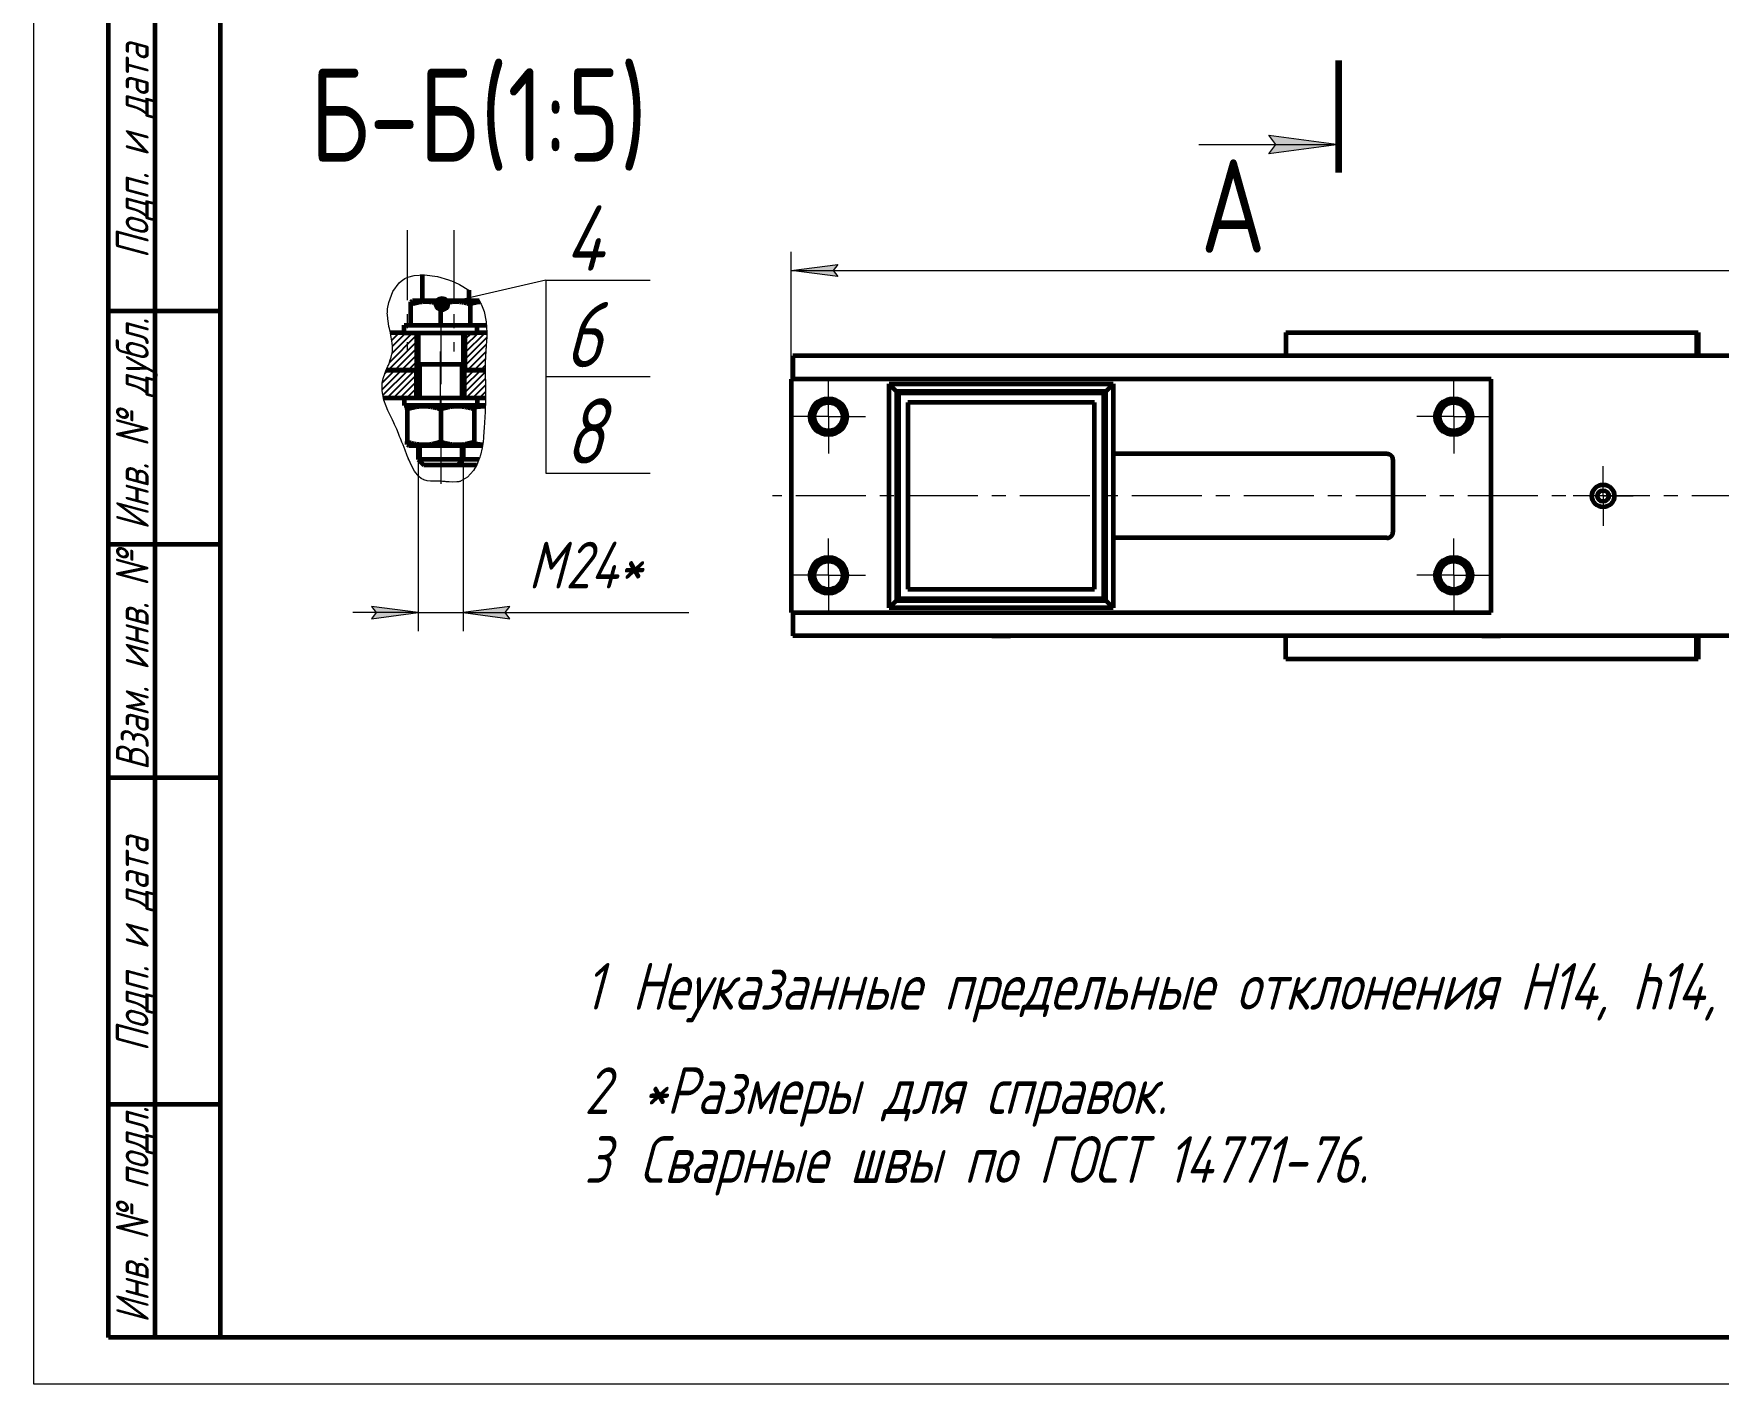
# Model space of a CAD drawing. Header units: millimetres. Extents: x 0 to 420, y 0 to 297.
# Drawn here: x 0 to 180.5, y 0 to 144.8 of the extents above; entities that cross this region are included whole.
import ezdxf

# ---------------------------------------------------------------- set-up
doc = ezdxf.new("R2010")
doc.units = ezdxf.units.MM
for name, pattern in [('K5LT_AXLED', [12, 7.5, -1.5, 1.5, -1.5]), ('K5LT_BASIC', [0]), ('K5LT_REINFORCED', [0]), ('K5LT_THIN', [0]), ('K5LT_THIN_INCLUDED_TO_HATCHING', [0])]:
    doc.linetypes.add(name, pattern=pattern)
doc.layers.add('Системный слой', color=7, linetype='Continuous')
doc.layers.add('Системный слой (1)', color=7, linetype='Continuous', true_color=0x6c6c6c)
doc.styles.add('KDIMTEXTSTYLE', font='GOST_AU.SHX', dxfattribs={"width": 0.96, "oblique": 15, "height": 5})
doc.styles.add('KTEXTSTYLE', font='GOST_AU.SHX', dxfattribs={"width": 0.96, "height": 5})
doc.dimstyles.new('KDIMSTYLE (0.10)', dxfattribs={"dimtxt": 5, "dimasz": 1, "dimexe": 2, "dimexo": 0, "dimgap": 1, "dimtad": 1, "dimlfac": 10, "dimtxsty": 'KDIMTEXTSTYLE', "dimsah": 1, "dimcen": 0, "dimdle": 1, "dimadec": 0, "dimazin": 0, "dimtfac": 0.667, "dimtmove": 0, "dimatfit": 3, "dimfxl": 1, "dimtvp": 1, "dimtolj": 1, "dimtzin": 0, "dimarcsym": 0})
doc.dimstyles.new('KDIMSTYLE (0.20)', dxfattribs={"dimtxt": 5, "dimasz": 1, "dimexe": 2, "dimexo": 0, "dimgap": 1, "dimtad": 1, "dimlfac": 5, "dimtxsty": 'KDIMTEXTSTYLE', "dimsah": 1, "dimcen": 0, "dimdle": 1, "dimadec": 0, "dimazin": 0, "dimtfac": 0.667, "dimtmove": 0, "dimatfit": 3, "dimfxl": 1, "dimtvp": 1, "dimtolj": 1, "dimtzin": 0, "dimarcsym": 0})
pattern_1 = [(45, (0, 0), (-0.3535534, 0.3535534), [])]

# ---------------------------------------------------------------- blocks, each defined once
blk = doc.blocks.new('U27')
at = {"layer": 'Системный слой (1)'}
for points in [[(132.34, 167.93), (139.84, 168.92), (132.34, 169.91), (133.09, 168.92)], [(132.34, 131.89), (139.84, 132.88), (132.34, 133.87), (133.09, 132.88)]]:
    blk.add_hatch(color=7, dxfattribs=at).paths.add_polyline_path(points)
at = {"layer": 'Системный слой (1)', "color": 134, "linetype": 'K5LT_REINFORCED', "lineweight": 100, "true_color": 0x009696}
for p, q in [((139.84, 159.92), (139.84, 171.92)), ((139.84, 129.88), (139.84, 141.88))]:
    blk.add_line(p, q, dxfattribs=at)
at = {"layer": 'Системный слой (1)', "color": 7, "linetype": 'K5LT_THIN', "lineweight": 18}
for p, q in [((133.09, 168.92), (132.34, 169.91)), ((132.34, 169.91), (139.84, 168.92)), ((124.84, 168.92), (139.84, 168.92)), ((139.84, 168.92), (132.34, 167.93)), ((132.34, 167.93), (133.09, 168.92)), ((133.09, 132.88), (132.34, 133.87)), ((132.34, 133.87), (139.84, 132.88)), ((124.84, 132.88), (139.84, 132.88)), ((139.84, 132.88), (132.34, 131.89)), ((132.34, 131.89), (133.09, 132.88))]:
    blk.add_line(p, q, dxfattribs=at)
at = {"layer": 'Системный слой (1)', "color": 7, "char_height": 10, "attachment_point": 1, "style": 'KTEXTSTYLE'}
for insert in [(125.02, 182.09), (125.02, 131.29)]:
    blk.add_mtext('\\H5.0;\\W1.000;\\Q15;\\Q0;\\W0.965;\\H10.00;{\\c16711680;А}', dxfattribs=dict(at, insert=insert))
blk = doc.blocks.new('U48')
at = {"layer": 'Системный слой (1)', "color": 150, "linetype": 'K5LT_BASIC', "lineweight": 60, "true_color": 0x0080ff}
blk.add_line((182.66, 80.23), (81.34, 80.23), dxfattribs=at)
blk = doc.blocks.new('U49')
at = {"layer": 'Системный слой (1)', "color": 150, "linetype": 'K5LT_BASIC', "lineweight": 60, "true_color": 0x0080ff}
for p, q in [((81.34, 110.23), (81.34, 107.71)), ((81.34, 82.71), (81.34, 80.23))]:
    blk.add_line(p, q, dxfattribs=at)
blk = doc.blocks.new('U51')
at = {"layer": 'Системный слой (1)', "color": 150, "linetype": 'K5LT_BASIC', "lineweight": 60, "true_color": 0x0080ff}
for p, q in [((178.34, 112.73), (178.34, 110.23)), ((178.34, 80.23), (178.34, 77.73))]:
    blk.add_line(p, q, dxfattribs=at)
blk = doc.blocks.new('D3')
at = {"layer": 'Системный слой (1)'}
for points in [[(86.16, 118.72), (85.66, 119.37), (86.16, 120.03), (81.16, 119.37)], [(339.16, 119.37), (334.16, 120.03), (334.66, 119.37), (334.16, 118.72)]]:
    blk.add_hatch(color=7, dxfattribs=at).paths.add_polyline_path(points)
at = {"layer": 'Системный слой (1)', "color": 7, "linetype": 'K5LT_THIN', "lineweight": 18}
for p, q in [((81.16, 107.71), (81.16, 121.37)), ((339.16, 107.71), (339.16, 121.37)), ((81.16, 119.37), (86.16, 120.03)), ((86.16, 118.72), (81.16, 119.37)), ((81.16, 119.37), (339.16, 119.37)), ((86.16, 120.03), (85.66, 119.37)), ((85.66, 119.37), (86.16, 118.72)), ((334.66, 119.37), (334.16, 120.03)), ((334.16, 120.03), (339.16, 119.37)), ((339.16, 119.37), (334.16, 118.72)), ((334.16, 118.72), (334.66, 119.37))]:
    blk.add_line(p, q, dxfattribs=at)
blk.add_wipeout([(201.51, 120.37), (201.51, 127.76), (218.12, 127.76), (218.12, 120.37)]).dxf.layer = 'Системный слой (1)'
at = {"layer": 'Системный слой (1)', "color": 7, "insert": (201.51, 126.96), "char_height": 5, "attachment_point": 1, "style": 'KTEXTSTYLE'}
blk.add_mtext('\\H5.0;\\W1.000;\\Q15;\\Q15;\\W0.965;2580*', dxfattribs=at)
blk = doc.blocks.new('KDIMARROW_01')
at = {"layer": 'Системный слой'}
blk.add_hatch(color=0, dxfattribs=at).paths.add_polyline_path([(0, 0), (-5, 0.66), (-4.5, 0), (-5, -0.66)])
at = {"layer": 'Системный слой', "color": 0, "linetype": 'K5LT_THIN', "lineweight": 18}
for p, q in [((-4.5, 0), (-5, 0.66)), ((-5, 0.66), (0, 0)), ((0, 0), (-5, -0.66)), ((-5, -0.66), (-4.5, 0)), ((0, 0), (-1, 0))]:
    blk.add_line(p, q, dxfattribs=at)
blk = doc.blocks.new('U52')
at = {"layer": 'Системный слой (1)', "color": 30, "linetype": 'K5LT_AXLED', "lineweight": 18, "true_color": 0xff8000}
for q in [(168.16, 98.41), (164.96, 95.21), (171.36, 95.21), (168.16, 92.01)]:
    blk.add_line((168.16, 95.21), q, dxfattribs=at)
blk = doc.blocks.new('U54')
at = {"layer": 'Системный слой (1)', "color": 30, "linetype": 'K5LT_AXLED', "lineweight": 18, "true_color": 0xff8000}
for q in [(85.16, 90.66), (81.21, 86.71), (89.11, 86.71), (85.16, 82.76)]:
    blk.add_line((85.16, 86.71), q, dxfattribs=at)
blk = doc.blocks.new('U55')
at = {"layer": 'Системный слой (1)', "color": 30, "linetype": 'K5LT_AXLED', "lineweight": 18, "true_color": 0xff8000}
for q in [(85.16, 107.66), (81.21, 103.71), (89.11, 103.71), (85.16, 99.76)]:
    blk.add_line((85.16, 103.71), q, dxfattribs=at)
blk = doc.blocks.new('U56')
at = {"layer": 'Системный слой (1)', "color": 30, "linetype": 'K5LT_AXLED', "lineweight": 18, "true_color": 0xff8000}
for q in [(152.16, 90.66), (148.21, 86.71), (156.11, 86.71), (152.16, 82.76)]:
    blk.add_line((152.16, 86.71), q, dxfattribs=at)
blk = doc.blocks.new('U57')
at = {"layer": 'Системный слой (1)', "color": 30, "linetype": 'K5LT_AXLED', "lineweight": 18, "true_color": 0xff8000}
for q in [(152.16, 107.66), (148.21, 103.71), (156.11, 103.71), (152.16, 99.76)]:
    blk.add_line((152.16, 103.71), q, dxfattribs=at)
blk = doc.blocks.new('T1')
at = {"layer": 'Системный слой (1)', "color": 7, "char_height": 10, "attachment_point": 1, "style": 'KTEXTSTYLE'}
for s, insert in [('\\H5.0;\\W1.000;\\Q15;\\Q0;\\W0.965;\\H10.00;{\\c16711680;Б-Б}', (29.6, 141.05)), ('\\H5.0;\\W1.000;\\Q15;\\Q0;\\W0.965;\\H10.00;{\\c16711680;(1:5)}', (47.86, 141.05))]:
    blk.add_mtext(s, dxfattribs=dict(at, insert=insert))
blk = doc.blocks.new('U84')
at = {"layer": 'Системный слой (1)', "color": 150, "linetype": 'K5LT_BASIC', "lineweight": 60, "true_color": 0x0080ff}
for p, q in [((41.21, 108.71), (41.01, 108.71)), ((46.15, 108.71), (46.01, 108.71))]:
    blk.add_line(p, q, dxfattribs=at)
blk = doc.blocks.new('U85')
at = {"layer": 'Системный слой (1)', "color": 150, "linetype": 'K5LT_BASIC', "lineweight": 60, "true_color": 0x0080ff}
for p, q in [((41.21, 112.71), (41.21, 105.71)), ((41.21, 100.61), (41.21, 99.11))]:
    blk.add_line(p, q, dxfattribs=at)
blk = doc.blocks.new('U86')
at = {"layer": 'Системный слой (1)', "color": 150, "linetype": 'K5LT_BASIC', "lineweight": 60, "true_color": 0x0080ff}
for p, q in [((46.01, 112.71), (46.01, 105.71)), ((46.01, 100.61), (46.01, 99.11))]:
    blk.add_line(p, q, dxfattribs=at)
blk = doc.blocks.new('U87')
at = {"layer": 'Системный слой (1)', "color": 150, "linetype": 'K5LT_BASIC', "lineweight": 60, "true_color": 0x0080ff}
for p, q in [((43.61, 116.11), (40.57, 116.11)), ((46.65, 116.11), (43.61, 116.11))]:
    blk.add_line(p, q, dxfattribs=at)
blk = doc.blocks.new('U88')
at = {"layer": 'Системный слой (1)', "color": 7, "linetype": 'K5LT_THIN', "lineweight": 18}
for p, q in [((45.68, 109.31), (45.68, 105.71)), ((45.68, 100.61), (45.68, 99.11))]:
    blk.add_line(p, q, dxfattribs=at)
blk = doc.blocks.new('U89')
at = {"layer": 'Системный слой (1)', "color": 7, "linetype": 'K5LT_THIN', "lineweight": 18}
for p, q in [((41.53, 109.31), (41.53, 105.71)), ((41.53, 100.61), (41.53, 99.11))]:
    blk.add_line(p, q, dxfattribs=at)
blk = doc.blocks.new('D5')
at = {"layer": 'Системный слой (1)'}
for points in [[(36.21, 82.05), (41.21, 82.71), (36.21, 83.37), (36.71, 82.71)], [(50.51, 82.71), (51.01, 83.37), (46.01, 82.71), (51.01, 82.05)]]:
    blk.add_hatch(color=7, dxfattribs=at).paths.add_polyline_path(points)
at = {"layer": 'Системный слой (1)', "color": 7, "linetype": 'K5LT_THIN', "lineweight": 18}
for p, q in [((41.21, 99.11), (41.21, 80.71)), ((46.01, 99.11), (46.01, 80.71)), ((41.21, 82.71), (36.21, 83.37)), ((36.21, 83.37), (36.71, 82.71)), ((51.01, 83.37), (46.01, 82.71)), ((50.51, 82.71), (51.01, 83.37)), ((41.21, 82.71), (34.21, 82.71)), ((36.71, 82.71), (36.21, 82.05)), ((36.21, 82.05), (41.21, 82.71)), ((41.21, 82.71), (46.01, 82.71)), ((46.01, 82.71), (51.01, 82.05)), ((46.01, 82.71), (53.01, 82.71)), ((46.01, 82.71), (51.01, 82.71)), ((51.01, 82.05), (50.51, 82.71)), ((51, 82.71), (70.18, 82.71))]:
    blk.add_line(p, q, dxfattribs=at)
blk.add_wipeout([(53, 83.71), (53, 91.09), (67.58, 91.09), (67.58, 83.71)]).dxf.layer = 'Системный слой (1)'
at = {"layer": 'Системный слой (1)', "color": 7, "char_height": 5, "attachment_point": 1, "style": 'KTEXTSTYLE'}
for s, insert in [('\\H5.0;\\W1.000;\\Q15;\\Q15;\\W0.965;M', (53, 90.3)), ('\\H5.0;\\W1.000;\\Q15;\\Q15;\\W0.965;24*', (56.97, 90.3))]:
    blk.add_mtext(s, dxfattribs=dict(at, insert=insert))
blk = doc.blocks.new('U90')
at = {"layer": 'Системный слой (1)'}
blk.add_hatch(color=7, dxfattribs=at).paths.add_polyline_path([(44.54, 115.77), (44.38, 116.24), (43.97, 116.53), (43.47, 116.52), (43.08, 116.22), (42.94, 115.74), (43.11, 115.27), (43.53, 115), (44.02, 115.02), (44.41, 115.34)])
at = {"layer": 'Системный слой (1)', "color": 7, "linetype": 'K5LT_THIN', "lineweight": 18}
for p, q in [((54.89, 118.34), (43.74, 115.77)), ((54.89, 118.34), (54.89, 97.67)), ((54.89, 118.34), (66.07, 118.34)), ((54.89, 108.01), (66.07, 108.01)), ((54.89, 97.67), (66.07, 97.67))]:
    blk.add_line(p, q, dxfattribs=at)
blk.add_arc((43.74, 115.77), 0.8, 0, 360, dxfattribs=at)
at = {"layer": 'Системный слой (1)', "color": 7, "char_height": 7, "attachment_point": 1, "style": 'KTEXTSTYLE'}
for s, insert in [('\\H5.0;\\W1.000;\\Q15;\\Q15;\\W0.965;\\H7.00;{\\c16711680;4}', (56.89, 126.34)), ('\\H5.0;\\W1.000;\\Q15;\\Q15;\\W0.965;\\H7.00;{\\c16711680;6}', (56.89, 116.01)), ('\\H5.0;\\W1.000;\\Q15;\\Q15;\\W0.965;\\H7.00;{\\c16711680;8}', (56.89, 105.67))]:
    blk.add_mtext(s, dxfattribs=dict(at, insert=insert))
blk = doc.blocks.new('U91')
at = {"layer": 'Системный слой (1)', "color": 150, "linetype": 'K5LT_BASIC', "lineweight": 60, "true_color": 0x0080ff}
for p, q in [((47.21, 100.86), (47.51, 100.8)), ((47.51, 100.8), (47.81, 100.75)), ((47.81, 100.75), (48.11, 100.72))]:
    blk.add_line(p, q, dxfattribs=at)
blk = doc.blocks.new('U92')
at = {"layer": 'Системный слой (1)', "color": 150, "linetype": 'K5LT_BASIC', "lineweight": 60, "true_color": 0x0080ff}
for p, q in [((47.46, 104.71), (47.21, 104.65)), ((47.84, 104.77), (47.46, 104.71)), ((48.24, 104.8), (47.84, 104.77)), ((48.38, 104.8), (48.24, 104.8))]:
    blk.add_line(p, q, dxfattribs=at)
blk = doc.blocks.new('U93')
at = {"layer": 'Системный слой (1)', "color": 150, "linetype": 'K5LT_BASIC', "lineweight": 60, "true_color": 0x0080ff}
for p, q in [((46.98, 115.84), (46.81, 115.79)), ((47.31, 115.92), (46.98, 115.84)), ((47.65, 115.98), (47.31, 115.92)), ((47.81, 115.99), (47.65, 115.98))]:
    blk.add_line(p, q, dxfattribs=at)
blk = doc.blocks.new('U94')
at = {"layer": 'Системный слой (1)', "color": 7, "linetype": 'K5LT_THIN_INCLUDED_TO_HATCHING', "lineweight": 18}
for p, q in [((38.48, 117.13), (39.16, 118.05)), ((39.16, 118.05), (39.55, 118.37)), ((39.55, 118.37), (39.62, 118.42)), ((39.62, 118.42), (39.77, 118.51)), ((39.77, 118.51), (40.08, 118.66)), ((40.08, 118.66), (40.76, 118.85)), ((40.76, 118.85), (41.89, 118.92)), ((41.89, 118.92), (43.28, 118.72)), ((43.28, 118.72), (44.45, 118.37)), ((44.45, 118.37), (44.55, 118.33)), ((44.55, 118.33), (44.63, 118.31)), ((44.63, 118.31), (44.78, 118.25)), ((44.78, 118.25), (45.07, 118.13)), ((45.07, 118.13), (45.63, 117.87)), ((45.63, 117.87), (46.61, 117.28)), ((37.92, 115.26), (38.04, 115.94)), ((38.04, 115.94), (38.48, 117.13)), ((47.74, 116.11), (47.83, 115.97)), ((47.83, 115.97), (47.84, 115.94)), ((47.84, 115.94), (47.88, 115.88)), ((47.88, 115.88), (47.94, 115.76)), ((47.94, 115.76), (48.06, 115.51)), ((37.89, 114.74), (37.9, 114.91)), ((37.9, 114.66), (37.89, 114.74)), ((37.9, 114.91), (37.92, 115.26)), ((37.93, 114.18), (37.9, 114.66)), ((38, 113.7), (37.93, 114.18)), ((48.06, 115.51), (48.25, 114.98)), ((48.25, 114.98), (48.48, 113.86)), ((48.48, 113.86), (48.55, 112.72)), ((38.06, 113.38), (38, 113.7)), ((38.11, 113.16), (38.06, 113.38)), ((38.15, 112.99), (38.11, 113.16)), ((38.18, 112.86), (38.15, 112.99)), ((38.22, 112.68), (38.18, 112.86)), ((38.28, 112.4), (38.22, 112.68)), ((38.39, 111.84), (38.28, 112.4)), ((48.54, 112.25), (48.52, 111.77)), ((48.55, 112.5), (48.54, 112.25)), ((48.55, 112.72), (48.55, 112.68)), ((48.55, 112.68), (48.55, 112.62)), ((48.55, 112.62), (48.55, 112.5)), ((38.3, 110.09), (38.43, 110.69)), ((38.45, 111.26), (38.39, 111.84)), ((38.43, 110.74), (38.44, 110.82)), ((38.43, 110.69), (38.43, 110.74)), ((38.44, 110.82), (38.45, 110.96)), ((38.45, 110.96), (38.45, 111.26)), ((48.41, 110.32), (48.4, 110.1)), ((48.43, 110.59), (48.41, 110.32)), ((48.44, 110.76), (48.43, 110.59)), ((48.45, 110.89), (48.44, 110.76)), ((48.46, 110.98), (48.45, 110.89)), ((48.47, 111.07), (48.46, 110.98)), ((48.48, 111.18), (48.47, 111.07)), ((48.49, 111.38), (48.48, 111.18)), ((48.52, 111.77), (48.49, 111.38)), ((37.45, 107.8), (37.66, 108.41)), ((37.66, 108.41), (37.78, 108.72)), ((37.78, 108.72), (37.85, 108.87)), ((37.85, 108.87), (37.88, 108.95)), ((37.88, 108.95), (37.9, 108.99)), ((37.9, 108.99), (37.92, 109.04)), ((37.92, 109.04), (37.95, 109.12)), ((37.95, 109.12), (38, 109.24)), ((38, 109.24), (38.07, 109.42)), ((38.07, 109.42), (38.17, 109.69)), ((38.17, 109.69), (38.3, 110.09)), ((48.39, 109.68), (48.38, 109.21)), ((48.38, 109.21), (48.38, 108.45)), ((48.38, 108.45), (48.39, 108.06)), ((48.4, 109.92), (48.39, 109.68)), ((48.4, 110.1), (48.4, 110.04)), ((48.4, 110.04), (48.4, 109.92)), ((37.33, 106.47), (37.34, 107.24)), ((37.34, 107.24), (37.35, 107.32)), ((37.35, 107.32), (37.38, 107.48)), ((37.38, 107.48), (37.45, 107.8)), ((48.39, 108.06), (48.39, 107.86)), ((48.39, 107.86), (48.4, 107.57)), ((48.4, 107.57), (48.4, 107.41)), ((48.4, 107.41), (48.4, 107.19)), ((48.4, 107.19), (48.4, 106.86)), ((48.4, 106.86), (48.4, 106.75)), ((48.4, 106.75), (48.41, 106.67)), ((48.41, 106.51), (48.4, 106.18)), ((48.41, 106.67), (48.41, 106.51)), ((37.53, 105.48), (37.33, 106.47)), ((37.77, 104.82), (37.53, 105.48)), ((37.96, 104.38), (37.77, 104.82)), ((48.4, 105.54), (48.36, 104.24)), ((48.4, 106.18), (48.4, 105.54)), ((38.1, 104.09), (37.96, 104.38)), ((38.19, 103.88), (38.1, 104.09)), ((38.27, 103.72), (38.19, 103.88)), ((38.34, 103.57), (38.27, 103.72)), ((38.44, 103.36), (38.34, 103.57)), ((38.6, 103.04), (38.44, 103.36)), ((38.67, 102.88), (38.6, 103.04)), ((48.36, 104.24), (48.27, 102.52)), ((38.71, 102.8), (38.67, 102.88)), ((38.9, 102.37), (38.71, 102.8)), ((39.09, 101.91), (38.9, 102.37)), ((39.21, 101.6), (39.09, 101.91)), ((39.3, 101.37), (39.21, 101.6)), ((39.37, 101.19), (39.3, 101.37)), ((39.45, 100.99), (39.37, 101.19)), ((48.19, 101.43), (48.15, 101.01)), ((48.21, 101.71), (48.19, 101.43)), ((48.23, 101.9), (48.21, 101.71)), ((48.24, 102.05), (48.23, 101.9)), ((48.27, 102.52), (48.24, 102.12)), ((48.24, 102.12), (48.24, 102.05)), ((39.57, 100.68), (39.45, 100.99)), ((39.79, 100.1), (39.57, 100.68)), ((39.99, 99.6), (39.79, 100.1)), ((40.09, 99.34), (39.99, 99.6)), ((40.15, 99.21), (40.09, 99.34)), ((47.8, 99.38), (47.71, 99.13)), ((47.84, 99.51), (47.8, 99.38)), ((47.86, 99.57), (47.84, 99.51)), ((48.05, 100.38), (47.86, 99.57)), ((48.15, 101.01), (48.05, 100.38)), ((40.17, 99.14), (40.15, 99.21)), ((40.22, 99.04), (40.17, 99.14)), ((40.32, 98.81), (40.22, 99.04)), ((40.48, 98.46), (40.32, 98.81)), ((40.81, 97.88), (40.48, 98.46)), ((41.27, 97.31), (40.81, 97.88)), ((47.11, 97.95), (46.49, 97.23)), ((47.5, 98.63), (47.11, 97.95)), ((47.71, 99.13), (47.5, 98.63)), ((41.53, 97.09), (41.27, 97.31)), ((41.67, 97.01), (41.53, 97.09)), ((41.75, 96.97), (41.67, 97.01)), ((41.79, 96.95), (41.75, 96.97)), ((42.17, 96.84), (41.79, 96.95)), ((42.5, 96.8), (42.17, 96.84)), ((42.74, 96.79), (42.5, 96.8)), ((42.9, 96.79), (42.74, 96.79)), ((43.02, 96.79), (42.9, 96.79)), ((43.11, 96.79), (43.02, 96.79)), ((43.19, 96.79), (43.11, 96.79)), ((43.3, 96.79), (43.19, 96.79)), ((43.47, 96.78), (43.3, 96.79)), ((43.55, 96.78), (43.47, 96.78)), ((43.59, 96.78), (43.55, 96.78)), ((43.79, 96.77), (43.59, 96.78)), ((43.96, 96.76), (43.79, 96.77)), ((44.08, 96.75), (43.96, 96.76)), ((44.18, 96.74), (44.08, 96.75)), ((44.31, 96.73), (44.18, 96.74)), ((44.51, 96.71), (44.31, 96.73)), ((44.88, 96.69), (44.51, 96.71)), ((45.33, 96.71), (44.88, 96.69)), ((45.54, 96.74), (45.33, 96.71)), ((45.64, 96.76), (45.54, 96.74)), ((45.69, 96.77), (45.64, 96.76)), ((45.73, 96.79), (45.69, 96.77)), ((46.49, 97.23), (45.73, 96.79))]:
    blk.add_line(p, q, dxfattribs=at)
blk = doc.blocks.new('U95')
at = {"color": 7, "linetype": 'K5LT_THIN', "lineweight": 18}
for p, q in [((0, 0), (0, 297)), ((420, 0), (0, 0))]:
    blk.add_line(p, q, dxfattribs=at)
at = {"color": 150, "linetype": 'K5LT_BASIC', "lineweight": 60, "true_color": 0x0080ff}
for p, q in [((20, 5), (20, 292)), ((8, 5), (8, 150)), ((13, 5), (13, 150)), ((20, 115), (8, 115)), ((20, 90), (8, 90)), ((20, 65), (8, 65)), ((20, 30), (8, 30)), ((20, 5), (8, 5)), ((415, 5), (20, 5))]:
    blk.add_line(p, q, dxfattribs=at)
at = {"color": 7, "char_height": 3.5, "attachment_point": 1, "rotation": 90, "style": 'KTEXTSTYLE'}
for s, insert in [('\\H5.0;\\W1.000;\\Q15;\\Q15;\\W0.965;\\H3.50;Подп. и дата', (8.82, 120.66)), ('\\H5.0;\\W1.000;\\Q15;\\Q15;\\W0.965;\\H3.50;Инв. № дубл.', (8.82, 91.57)), ('\\H5.0;\\W1.000;\\Q15;\\Q15;\\W0.965;\\H3.50;Взам. инв. №', (8.82, 65.8)), ('\\H5.0;\\W1.000;\\Q15;\\Q15;\\W0.965;\\H3.50;Подп. и дата', (8.82, 35.66)), ('\\H5.0;\\W1.000;\\Q15;\\Q15;\\W0.965;\\H3.50;Инв. № подл.', (8.82, 6.57))]:
    blk.add_mtext(s, dxfattribs=dict(at, insert=insert))
blk = doc.blocks.new('U96')
at = {"color": 7, "linetype": 'K5LT_THIN', "lineweight": 18}
blk.add_line((188.03, 42.65), (197.42, 42.65), dxfattribs=at)
at = {"color": 7, "char_height": 5, "attachment_point": 1, "style": 'KTEXTSTYLE'}
for s, insert in [('\\H5.0;\\W1.000;\\Q15;\\Q15;\\W0.965;IT14', (188.79, 49.73)), ('\\H5.0;\\W1.000;\\Q15;\\Q15;\\W0.965;1', (59, 45.15)), ('\\H5.0;\\W1.000;\\Q15;\\Q15;\\W0.965;Неуказанные предельные отклонения H14, h14, ', (64.12, 45.15)), ('\\H5.0;\\W1.000;\\Q15;\\Q15;\\W0.965; ', (184.5, 45.15)), ('\\H5.0;\\W1.000;\\Q15;\\Q15;\\W0.965;±', (181.59, 45.15)), ('\\H5.0;\\W1.000;\\Q15;\\Q15;\\W0.965;2', (188.85, 41.35)), ('\\H5.0;\\W1.000;\\Q15;\\Q15;\\W0.965;.', (197.01, 45.15)), ('\\H5.0;\\W1.000;\\Q15;\\Q15;\\W0.965;2', (59, 33.97)), ('\\H5.0;\\W1.000;\\Q15;\\Q15;\\W0.965;*Размеры для справок.', (65.17, 33.97)), ('\\H5.0;\\W1.000;\\Q15;\\Q15;\\W0.965;3', (59, 26.59)), ('\\H5.0;\\W1.000;\\Q15;\\Q15;\\W0.965;Сварные швы по ГОСТ 14771-76.', (64.91, 26.59))]:
    blk.add_mtext(s, dxfattribs=dict(at, insert=insert))

msp = doc.modelspace()

# ---------------------------------------------------------------- hatches: boundary and pattern name
at = {"layer": 'Системный слой (1)'}
h = msp.add_hatch(dxfattribs=at)
h.set_pattern_fill('', angle=45, style=0, pattern_type=0)
h.set_pattern_definition(pattern_1)
h.paths.add_polyline_path([(48.3798, 108.7061), (48.3799, 109.199), (48.396, 109.9337), (48.4058, 110.1545), (48.4079, 110.1946), (48.4123, 110.2748), (48.422, 110.4351), (48.444, 110.7556), (48.4576, 110.9386), (48.4656, 111.0441), (48.472, 111.1278), (48.4792, 111.224), (48.489, 111.3552), (48.5026, 111.5456), (48.5207, 111.8282), (48.541, 112.2525), (48.5492, 112.7061), (46.2097, 112.7061), (46.2097, 108.7061)])
h.paths.add_polyline_path([(41.0097, 108.7061), (41.0097, 112.7061), (38.2117, 112.7061), (38.2448, 112.5613), (38.2884, 112.3641), (38.346, 112.0808), (38.4132, 111.6655), (38.4525, 111.0516), (38.4283, 110.6859), (38.4231, 110.646), (38.4111, 110.5661), (38.3813, 110.4065), (38.3013, 110.0874), (38.1007, 109.501), (37.9845, 109.2079), (37.9244, 109.0612), (37.8941, 108.9877), (37.8787, 108.9503), (37.8554, 108.8937), (37.8343, 108.8425), (37.8029, 108.7658), (37.7785, 108.7061)])
h = msp.add_hatch(dxfattribs=at)
h.set_pattern_fill('', angle=45, style=0, pattern_type=0)
h.set_pattern_definition(pattern_1)
h.paths.add_polyline_path([(48.3981, 105.7061), (48.4049, 106.7082), (48.4044, 106.817), (48.4042, 106.8477), (48.4038, 106.909), (48.4027, 107.0315), (48.3997, 107.2765), (48.3957, 107.5477), (48.3933, 107.6957), (48.3895, 107.9239), (48.3875, 108.0548), (48.3847, 108.2401), (48.3814, 108.5115), (48.3798, 108.7061), (46.1527, 108.7061), (46.1527, 105.7061)])
h.paths.add_polyline_path([(41.0035, 105.7061), (41.0035, 108.7061), (37.7785, 108.7061), (37.7223, 108.5664), (37.6409, 108.3567), (37.5288, 108.042), (37.395, 107.5689), (37.3296, 107.191), (37.3263, 107.1608), (37.3205, 107.1005), (37.3126, 106.9796), (37.3099, 106.7376), (37.3534, 106.2528), (37.4696, 105.7061)])

# ---------------------------------------------------------------- linework, layer by layer
at = {"layer": 'Системный слой (1)', "color": 30, "linetype": 'K5LT_AXLED', "lineweight": 18, "true_color": 0xff8000}
for p, q in [((40.0097, 123.6973), (40.0097, 110.7061)), ((45.0097, 123.6973), (45.0097, 110.7061)), ((43.5781, 103.7061), (43.5781, 110.7061)), ((341.1581, 95.2115), (79.1581, 95.2115))]:
    msp.add_line(p, q, dxfattribs=at)
at = {"layer": 'Системный слой (1)', "color": 150, "linetype": 'K5LT_BASIC', "lineweight": 60, "true_color": 0x0080ff}
for p, q in [((41.6097, 118.9301), (41.6097, 116.1061)), ((40.4097, 116.0137), (40.5697, 116.1061)), ((40.4097, 115.7279), (40.4097, 116.0137)), ((40.4097, 113.5061), (40.4097, 115.7279)), ((43.6097, 113.5061), (43.6097, 115.7279)), ((46.6097, 117.2759), (46.6097, 116.1061)), ((46.8097, 116.0137), (46.6497, 116.1061)), ((47.7408, 116.1061), (46.6497, 116.1061)), ((46.8097, 116.0137), (46.8097, 115.7279)), ((46.8097, 113.5061), (46.8097, 115.7279)), ((39.7097, 112.7061), (38.2117, 112.7061)), ((39.7097, 112.7061), (39.7097, 113.5061)), ((39.7097, 113.5061), (47.5097, 113.5061)), ((39.7097, 112.7061), (47.5097, 112.7061)), ((41.0097, 112.7061), (41.0097, 108.7061)), ((46.2097, 112.7061), (46.2097, 108.7061)), ((47.5097, 112.7061), (47.5097, 113.5061)), ((47.5097, 113.5061), (48.518, 113.5061)), ((48.5492, 112.7061), (47.5097, 112.7061)), ((134.1581, 112.7115), (134.1581, 110.2273)), ((134.1581, 112.7115), (178.1581, 112.7115)), ((134.3392, 112.7115), (134.3392, 112.7273)), ((134.3392, 112.7273), (178.3392, 112.7273)), ((178.1581, 112.7115), (178.1581, 110.2273)), ((339.3392, 110.2273), (81.3392, 110.2273)), ((41.0097, 108.7061), (37.7785, 108.7061)), ((37.7785, 108.7061), (41.0035, 108.7061)), ((41.0035, 105.7061), (41.0035, 108.7061)), ((46.0097, 109.3061), (41.2097, 109.3061)), ((46.1527, 108.7061), (48.3798, 108.7061)), ((46.1527, 105.7061), (46.1527, 108.7061)), ((48.3798, 108.7061), (46.2097, 108.7061)), ((156.1581, 107.7115), (81.1581, 107.7115)), ((81.1581, 107.7115), (81.1581, 82.7115)), ((91.6581, 107.2115), (92.4581, 106.4115)), ((91.6581, 107.2115), (115.6581, 107.2115)), ((91.6581, 83.2115), (91.6581, 107.2115)), ((114.8581, 106.4115), (115.6581, 107.2115)), ((115.6581, 107.2115), (115.6581, 83.2115)), ((156.1581, 82.7115), (156.1581, 107.7115)), ((39.7097, 105.7061), (37.4696, 105.7061)), ((47.5097, 105.7061), (39.7097, 105.7061)), ((39.7097, 105.7061), (39.7097, 104.9061)), ((47.5097, 104.9061), (39.7097, 104.9061)), ((40.1897, 104.9061), (40.0097, 104.8021)), ((40.0097, 104.4806), (40.0097, 104.8021)), ((47.0297, 104.9061), (47.2097, 104.8021)), ((47.2097, 104.8021), (47.2097, 104.4806)), ((48.3981, 105.7061), (47.5097, 105.7061)), ((47.5097, 105.7061), (47.5097, 104.9061)), ((48.3791, 104.9061), (47.5097, 104.9061)), ((83.3105, 103.7115), (84.2343, 105.3115)), ((84.2343, 105.3115), (86.0818, 105.3115)), ((86.0818, 105.3115), (87.0056, 103.7115)), ((92.4581, 106.4115), (92.4581, 84.0115)), ((114.8581, 106.4115), (92.4581, 106.4115)), ((114.6581, 106.2115), (92.6581, 106.2115)), ((92.6581, 106.2115), (92.6581, 84.2115)), ((113.6581, 105.2115), (93.6581, 105.2115)), ((93.6581, 105.2115), (93.6581, 85.2115)), ((113.6581, 85.2115), (113.6581, 105.2115)), ((114.6581, 84.2115), (114.6581, 106.2115)), ((114.8581, 84.0115), (114.8581, 106.4115)), ((150.3105, 103.7115), (151.2343, 105.3115)), ((151.2343, 105.3115), (153.0818, 105.3115)), ((153.0818, 105.3115), (154.0056, 103.7115)), ((40.0097, 104.4806), (40.0097, 101.0315)), ((43.6097, 104.4806), (43.6097, 101.0315)), ((47.2097, 104.4806), (47.2097, 101.0315)), ((84.2343, 102.1115), (83.3105, 103.7115)), ((87.0056, 103.7115), (86.0818, 102.1115)), ((151.2343, 102.1115), (150.3105, 103.7115)), ((154.0056, 103.7115), (153.0818, 102.1115)), ((86.0818, 102.1115), (84.2343, 102.1115)), ((153.0818, 102.1115), (151.2343, 102.1115)), ((40.0097, 100.71), (40.0097, 101.0315)), ((40.0097, 100.71), (40.1897, 100.6061)), ((40.1897, 100.6061), (47.0297, 100.6061)), ((47.2097, 100.71), (47.0297, 100.6061)), ((47.0297, 100.6061), (48.0905, 100.6061)), ((47.2097, 101.0315), (47.2097, 100.71)), ((144.9674, 99.7115), (115.6581, 99.7115)), ((46.0097, 99.1061), (41.2097, 99.1061)), ((41.2097, 99.1061), (41.8097, 98.5061)), ((45.4097, 98.5061), (41.8097, 98.5061)), ((46.0097, 99.1061), (45.4097, 98.5061)), ((47.4329, 98.5061), (45.4097, 98.5061)), ((47.6963, 99.1061), (46.0097, 99.1061)), ((145.6421, 99.1115), (145.6421, 91.3115)), ((144.9674, 90.7115), (115.6581, 90.7115)), ((83.3105, 86.7115), (84.2343, 88.3115)), ((84.2343, 85.1115), (83.3105, 86.7115)), ((84.2343, 88.3115), (86.0818, 88.3115)), ((86.0818, 88.3115), (87.0056, 86.7115)), ((87.0056, 86.7115), (86.0818, 85.1115)), ((150.3105, 86.7115), (151.2343, 88.3115)), ((151.2343, 85.1115), (150.3105, 86.7115)), ((151.2343, 88.3115), (153.0818, 88.3115)), ((153.0818, 88.3115), (154.0056, 86.7115)), ((154.0056, 86.7115), (153.0818, 85.1115)), ((86.0818, 85.1115), (84.2343, 85.1115)), ((93.6581, 85.2115), (113.6581, 85.2115)), ((153.0818, 85.1115), (151.2343, 85.1115)), ((91.6581, 83.2115), (92.4581, 84.0115)), ((115.6581, 83.2115), (91.6581, 83.2115)), ((92.4581, 84.0115), (114.8581, 84.0115)), ((92.6581, 84.2115), (114.6581, 84.2115)), ((114.8581, 84.0115), (115.6581, 83.2115)), ((81.1581, 82.7115), (156.1581, 82.7115)), ((102.6581, 80.2115), (102.6581, 80.2273)), ((102.6581, 80.2115), (104.6581, 80.2115)), ((104.6581, 80.2115), (104.6581, 80.2273)), ((134.1581, 77.7115), (134.1581, 80.2273)), ((155.1581, 80.2115), (155.1581, 80.2273)), ((155.1581, 80.2115), (157.1581, 80.2115)), ((157.1581, 80.2115), (157.1581, 80.2273)), ((178.1581, 77.7115), (178.1581, 80.2273)), ((178.1581, 77.7115), (134.1581, 77.7115)), ((178.3392, 77.7273), (178.1581, 77.7273))]:
    msp.add_line(p, q, dxfattribs=at)
at = {"layer": 'Системный слой (1)', "color": 7, "linetype": 'K5LT_THIN', "lineweight": 18}
for p, q in [((41.5345, 99.1061), (41.5345, 98.7813)), ((45.685, 99.1061), (45.685, 98.7813))]:
    msp.add_line(p, q, dxfattribs=at)
at = {"layer": 'Системный слой (1)', "color": 150, "linetype": 'K5LT_BASIC', "lineweight": 60, "true_color": 0x0080ff}
for centre, radius in [((85.1581, 103.7115), 1.95), ((85.1581, 103.7115), 1.52), ((152.1581, 103.7115), 1.95), ((152.1581, 103.7115), 1.52), ((168.1581, 95.2115), 1.2), ((168.1581, 95.2115), 0.6), ((85.1581, 86.7115), 1.95), ((152.1581, 86.7115), 1.95), ((85.1581, 86.7115), 1.52), ((152.1581, 86.7115), 1.52)]:
    msp.add_circle(centre, radius, dxfattribs=at)
for points, knots in [([(43.6097, 115.7279), (43.5005, 115.7643), (43.3393, 115.8139), (43.1062, 115.8754), (42.9454, 115.9122), (42.7969, 115.9411), (42.6785, 115.9612), (42.5654, 115.9774), (42.4584, 115.99), (42.359, 115.9995), (42.2264, 116.009), (42.0649, 116.0148), (41.8783, 116.0129), (41.7, 116.0034), (41.5272, 115.987), (41.33, 115.9606), (41.0838, 115.9161), (40.7671, 115.8402), (40.5355, 115.7698), (40.4097, 115.7279)], [0, 0, 0, 0, 2.09977032, 3.08031788, 4.41551132, 5.12577681, 5.86219267, 6.62472512, 7.23145174, 7.84692746, 8.46745232, 9.68361664, 10.82899178, 11.91306333, 12.97927728, 14.03224581, 15.57979559, 17.57820144, 20, 20, 20, 20]), ([(46.8097, 115.7279), (46.7005, 115.7643), (46.5393, 115.8139), (46.3062, 115.8754), (46.1454, 115.9122), (45.9969, 115.9411), (45.8785, 115.9612), (45.7654, 115.9774), (45.6584, 115.99), (45.559, 115.9995), (45.4264, 116.009), (45.2649, 116.0148), (45.0783, 116.0129), (44.9, 116.0034), (44.7272, 115.987), (44.53, 115.9606), (44.2838, 115.9161), (43.9671, 115.8402), (43.7355, 115.7698), (43.6097, 115.7279)], [0, 0, 0, 0, 2.09977032, 3.08031788, 4.41551132, 5.12577681, 5.86219267, 6.62472512, 7.23145174, 7.84692746, 8.46745232, 9.68361664, 10.82899178, 11.91306333, 12.97927728, 14.03224581, 15.57979559, 17.57820144, 20, 20, 20, 20]), ([(43.6097, 104.4806), (43.4869, 104.5216), (43.3055, 104.5774), (43.0432, 104.6466), (42.8624, 104.6879), (42.6953, 104.7205), (42.5621, 104.7431), (42.4348, 104.7613), (42.3145, 104.7755), (42.2026, 104.7861), (42.0899, 104.7942), (41.9425, 104.8012), (41.7652, 104.8035), (41.5929, 104.7979), (41.428, 104.7874), (41.2668, 104.7721), (41.0759, 104.7465), (40.8585, 104.7092), (40.5008, 104.6323), (40.2091, 104.5471), (40.0097, 104.4806)], [0, 0, 0, 0, 2.20475884, 3.23433378, 4.63628689, 5.38206565, 6.1553023, 6.95596138, 7.59302432, 8.23927383, 8.89082494, 9.53861908, 10.78200122, 11.94646237, 12.50871649, 13.62824115, 14.7338581, 15.82240662, 17.41666828, 21, 21, 21, 21]), ([(47.2097, 104.4806), (47.0869, 104.5216), (46.9055, 104.5774), (46.6432, 104.6466), (46.4624, 104.6879), (46.2953, 104.7205), (46.1621, 104.7431), (46.0348, 104.7613), (45.9145, 104.7755), (45.8026, 104.7861), (45.6899, 104.7942), (45.5425, 104.8012), (45.3652, 104.8035), (45.1929, 104.7979), (45.028, 104.7874), (44.8668, 104.7721), (44.6759, 104.7465), (44.4585, 104.7092), (44.1008, 104.6323), (43.8091, 104.5471), (43.6097, 104.4806)], [0, 0, 0, 0, 2.20475884, 3.23433378, 4.63628689, 5.38206565, 6.1553023, 6.95596138, 7.59302432, 8.23927383, 8.89082494, 9.53861908, 10.78200122, 11.94646237, 12.50871649, 13.62824115, 14.7338581, 15.82240662, 17.41666828, 21, 21, 21, 21]), ([(40.0097, 101.0315), (40.1326, 100.9906), (40.314, 100.9347), (40.5762, 100.8655), (40.7571, 100.8242), (40.9242, 100.7917), (41.0573, 100.769), (41.1846, 100.7508), (41.3049, 100.7366), (41.4168, 100.726), (41.5295, 100.7179), (41.677, 100.7109), (41.8543, 100.7086), (42.0266, 100.7142), (42.1915, 100.7247), (42.3526, 100.74), (42.5436, 100.7656), (42.761, 100.8029), (43.1187, 100.8798), (43.4103, 100.9651), (43.6097, 101.0315)], [0, 0, 0, 0, 2.20475884, 3.23433378, 4.63628689, 5.38206565, 6.1553023, 6.95596138, 7.59302432, 8.23927383, 8.89082494, 9.53861908, 10.78200122, 11.94646237, 12.50871649, 13.62824115, 14.7338581, 15.82240662, 17.41666828, 21, 21, 21, 21]), ([(43.6097, 101.0315), (43.7326, 100.9906), (43.914, 100.9347), (44.1762, 100.8655), (44.3571, 100.8242), (44.5242, 100.7917), (44.6573, 100.769), (44.7846, 100.7508), (44.9049, 100.7366), (45.0168, 100.726), (45.1295, 100.7179), (45.277, 100.7109), (45.4543, 100.7086), (45.6266, 100.7142), (45.7915, 100.7247), (45.9526, 100.74), (46.1436, 100.7656), (46.361, 100.8029), (46.7187, 100.8798), (47.0103, 100.9651), (47.2097, 101.0315)], [0, 0, 0, 0, 2.20475884, 3.23433378, 4.63628689, 5.38206565, 6.1553023, 6.95596138, 7.59302432, 8.23927383, 8.89082494, 9.53861908, 10.78200122, 11.94646237, 12.50871649, 13.62824115, 14.7338581, 15.82240662, 17.41666828, 21, 21, 21, 21])]:
    msp.add_open_spline(points, degree=3, knots=knots, dxfattribs=at)
for points in [[(145.6421, 99.1115), (145.6421, 99.463), (145.3626, 99.7115), (144.9674, 99.7115)], [(144.9674, 90.7115), (145.3626, 90.7115), (145.6421, 90.96), (145.6421, 91.3115)]]:
    msp.add_rational_spline(points, [1, 0.804737854124, 0.804737854124, 1], degree=3, dxfattribs=at)

# ---------------------------------------------------------------- block references
msp.add_blockref('U96', (0, 0))
at = {"layer": 'Системный слой (1)'}
for name in ['U27', 'T1', 'U87', 'U93', 'U85', 'U86', 'U51', 'U49', 'U84', 'U89', 'U88', 'U92', 'U91', 'U52', 'U54', 'U56', 'U48']:
    msp.add_blockref(name, (0, 0), dxfattribs=at)

# ---------------------------------------------------------------- next in the draw order: dimensions: what is measured, and where the dimension line sits
at = {"layer": 'Системный слой (1)', "color": 7}
for base, p1, p2, dimstyle, override, picture, middle in [((81.1581, 119.3744), (339.1581, 107.7115), (81.1581, 107.7115), 'KDIMSTYLE (0.10)', {"dimexo": 0, "dimpost": '\\H5.0;\\W0.965;\\Q15;<>\\H5.0;\\W0.965;\\Q15;\\Q15;*', "dimblk1": 'KDIMARROW_01', "dimblk2": 'KDIMARROW_01', "dimse1": 0, "dimse2": 0, "dimclrt": 7, "dimtol": 1, "dimtp": 0, "dimtm": 0, "dimtdec": 5, "dimtolj": 1}, 'D3', (210.1581, 119.3744)), ((41.2097, 82.7115), (46.0097, 99.1061), (41.2097, 99.1061), 'KDIMSTYLE (0.20)', {"dimexo": 0, "dimtoh": 1, "dimpost": '\\H5.0;\\W0.965;\\Q15;М<>\\H5.0;\\W0.965;\\Q15;\\Q15;*', "dimblk1": 'KDIMARROW_01', "dimblk2": 'KDIMARROW_01', "dimse1": 0, "dimse2": 0, "dimclrt": 7, "dimtol": 1, "dimtp": 0, "dimtm": 0, "dimtdec": 5, "dimtmove": 1, "dimtolj": 1}, 'D5', (60.5925, 82.7115))]:
    dim = msp.add_linear_dim(base=base, p1=p1, p2=p2, dimstyle=dimstyle, override=override, dxfattribs=at)
    dim.commit()
    dim.dimension.update_dxf_attribs({"geometry": picture, "text_midpoint": middle, "dimtype": 160})

# ---------------------------------------------------------------- next in the draw order: linework, layer by layer
at = {"layer": 'Системный слой (1)', "color": 30, "linetype": 'K5LT_AXLED', "lineweight": 18, "true_color": 0xff8000}
msp.add_line((43.6097, 114.7061), (43.6097, 96.5061), dxfattribs=at)

# ---------------------------------------------------------------- next in the draw order: block references
msp.add_blockref('U95', (0, 0))
at = {"layer": 'Системный слой (1)'}
for name in ['U90', 'U94', 'U55', 'U57']:
    msp.add_blockref(name, (0, 0), dxfattribs=at)

doc.saveas('drawing.dxf')
